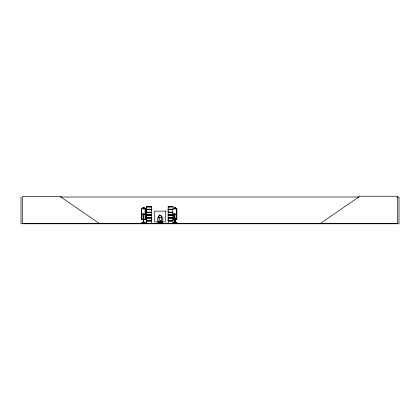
<?xml version="1.0" encoding="UTF-8"?>
<svg xmlns="http://www.w3.org/2000/svg" width="420" height="420" viewBox="0 0 420 420"><rect width="100%" height="100%" fill="white"/><g stroke="black" fill="none" stroke-linecap="round" stroke-linejoin="round"><path stroke-width="0.63" d="M146.533 220.573L146.533 218.111L151.536 218.111L151.531 220.573L146.528 220.573L146.528 218.111M146.533 212.153L146.533 209.696L151.536 209.696L151.531 212.153L146.528 212.153L146.528 209.696M151.531 219.345L151.531 218.111M151.531 210.924L151.531 209.696M168.168 220.573L168.168 219.345M168.168 212.153L168.168 210.924M141.95 213.88L141.928 219.544L141.54 219.544L141.577 208.84L141.971 208.845M172.893 213.88L172.872 219.544L173.261 219.544L173.282 213.88M160.141 223.514L160.246 220.978L160.34 222.243M160.75 222.941L160.818 221.65M160.072 222.878L160.23 220.978M159.999 222.374L160.193 222.374M146.507 223.456L146.528 221.067L151.536 221.067L151.536 223.44L146.517 223.54M168.137 215.035L173.171 215.124M168.147 223.54L168.168 221.067M159.81 223.514L160.193 220.978L159.626 223.524L159.075 223.372C158.408 224.296 159.495 221.755 159.233 223.23M159.721 223.514L160.178 220.978M159.563 223.514L160.377 220.978L161.238 223.524L159.075 223.372M145.178 213.654L145.467 212.803L145.063 214.121L141.971 214.121M176.542 213.685L176.846 212.814M168.11 223.482L173.171 223.44M157.862 223.33C157.117 223.734 160.209 223.34 158.923 223.54M160.582 223.54L160.954 223.545M162.907 223.535C161.238 223.965 161.737 223.062 161.6 223.33M162.761 223.535L162.834 222.957L162.729 223.33M320.219 223.545L358.774 197.012L358.774 196.229L397.325 196.229L397.325 223.545L21 223.545L21 197.012M157.847 223.54L158.13 223.529M158.109 223.54L157.763 223.424M161.411 223.54L161.674 223.54M146.517 215.024L151.541 215.124M60.417 197.012L358.974 197.012M397.031 197.012L399 197.012L399 223.771L22.355 223.771L22.355 196.508L60.91 196.508L60.91 197.012L99.461 223.545M146.522 206.729L151.541 206.729M168.158 206.729L173.171 206.729M173.171 206.829L168.158 206.819L168.168 209.202M151.531 206.976L146.533 206.976L146.533 209.202L151.536 209.202L151.536 206.829L146.522 206.824L146.528 209.202M168.168 206.976L173.161 206.976M174.253 208.856L174.211 207.496L175.529 207.496L175.529 208.808M142.926 207.538L144.154 207.538L144.197 208.808M174.253 207.538L175.487 207.538L175.487 208.856M168.163 209.202L172.835 209.202M146.496 209.37L151.573 209.37M168.126 209.37L172.862 209.37M146.496 209.522L151.573 209.522M168.126 209.522L172.862 209.522M172.835 209.696L168.163 209.696L168.163 212.153L172.835 212.153M146.496 212.326L151.573 212.326M168.126 212.326L172.862 212.326M146.496 212.478L151.573 212.478M168.126 212.478L172.862 212.478M146.528 212.651L151.536 212.651L151.536 215.019L146.533 214.956L146.528 212.651L146.533 214.956L151.541 215.024M168.163 212.651L172.835 212.651M173.303 214.121L176.395 214.121M168.168 214.956L173.161 214.956M173.171 215.024L168.158 215.019L168.168 212.651M173.171 215.25L168.158 215.234L168.168 217.618M151.531 215.392L146.533 215.392L146.533 217.618L151.536 217.618L151.536 215.25L146.522 215.25L146.528 217.618M168.168 215.392L173.161 215.392M168.163 217.618L173.166 217.618M146.496 217.791L151.573 217.791M168.126 217.791L173.203 217.791M146.496 217.943L151.573 217.943M168.126 217.943L173.203 217.943M173.166 218.111L168.163 218.111L168.163 220.573L173.166 220.573M175.187 218.416L174.983 223.545L174.893 213.77M141.514 218.694L141.96 218.694L141.96 219.587M145.084 218.694L145.53 218.694M176.416 218.694L176.862 218.694M143.414 218.804L143.357 219.922L143.692 219.922M174.741 218.804L174.689 219.922L175.025 219.922M141.96 219.366L145.084 219.366M173.292 219.366L176.416 219.366M146.496 220.742L151.573 220.742M168.126 220.742L173.203 220.742M146.496 220.894L151.573 220.894M168.126 220.894L173.203 220.894M168.163 221.067L173.166 221.067M160.388 222.059L159.773 222.059L159.773 223.23M143.199 222.658L143.588 222.658M174.531 222.658L174.919 222.658M172.736 222.768L176.972 222.784L176.972 223.545M176.972 222.878L172.736 222.863L172.94 223.529M159.101 222.957L158.996 223.33M159.075 223.23L161.081 223.23M140.716 223.545L146.071 223.545M177.403 223.545L172.048 223.545M151.531 223.372L146.533 223.372L146.533 221.067M168.168 223.372L173.161 223.372M172.909 208.84L173.297 208.845M176.379 208.808L176.846 209.276M145.047 208.808L145.514 209.276L145.031 208.856M160.372 220.978C161.952 225.902 160.912 221.849 160.928 223.23M160.514 223.514L160.303 220.978L160.813 223.514M160.34 220.978L160.724 223.514M159.343 221.65L159.411 222.941M176.731 208.829L176.731 214.184L172.72 214.184L172.72 208.829L176.846 208.866L176.862 219.587L172.846 219.587L172.867 218.694L173.292 218.694L173.292 219.587M176.752 222.878L176.752 223.545M176.453 213.906L176.416 219.587M175.172 218.416L175.187 223.545M174.741 223.545L174.741 218.416L174.521 223.545M174.557 213.77L174.536 223.545M172.961 222.878L172.961 223.545M163.958 223.545L155.93 223.545M162.372 223.33L162.372 222.547L161.963 222.547L161.963 223.33M159.411 214.715L159.411 215.675A1.339 1.339 0 0 0 159.133 217.781M158.634 223.33L158.634 222.547L158.225 222.547L158.225 223.33M145.64 223.545L145.64 222.768L141.403 222.784L141.403 223.545M145.399 208.829L145.399 214.184L141.388 214.184L141.388 208.829L145.514 208.866L145.53 219.587L141.514 219.587L141.535 218.694M145.42 223.545C146.685 222.196 140.338 222.18 141.629 223.545M145.126 208.866L145.084 219.587M144.154 208.856L144.154 207.538L142.879 207.496L142.926 208.856M143.855 223.545L143.561 213.77M143.414 223.545L143.414 218.416L143.189 223.545M143.225 213.77L143.225 223.325M141.561 209.281L141.561 212.814M160.75 215.675A1.339 1.339 0 0 1 161.028 217.781M159.059 219.697L158.876 223.136L157.983 223.136L157.799 219.697A0.892 0.892 0 0 1 157.983 218.295C157.169 216.536 159.689 216.536 158.876 218.295A0.892 0.892 0 0 1 159.059 219.697M162.797 219.697L162.614 223.136L161.721 223.136L161.537 219.697A0.892 0.892 0 0 1 161.721 218.295C160.907 216.536 163.427 216.536 162.614 218.295A0.892 0.892 0 0 1 162.797 219.697M158.75 216.211L158.713 216.562A1.339 1.339 0 0 0 159.742 217.822L160.088 217.859A1.339 1.339 0 0 0 161.353 216.83L161.39 216.484A1.339 1.339 0 0 0 160.361 215.219L160.015 215.187A1.339 1.339 0 0 0 158.75 216.211M143.934 207.758L143.141 207.758L143.141 208.194L143.934 208.194L143.934 207.758M175.266 207.758L174.473 207.758L174.473 208.194L175.266 208.194L175.266 207.758M165.406 211.171L154.702 211.171L154.702 221.876L165.406 221.876L165.406 211.171"/></g></svg>
